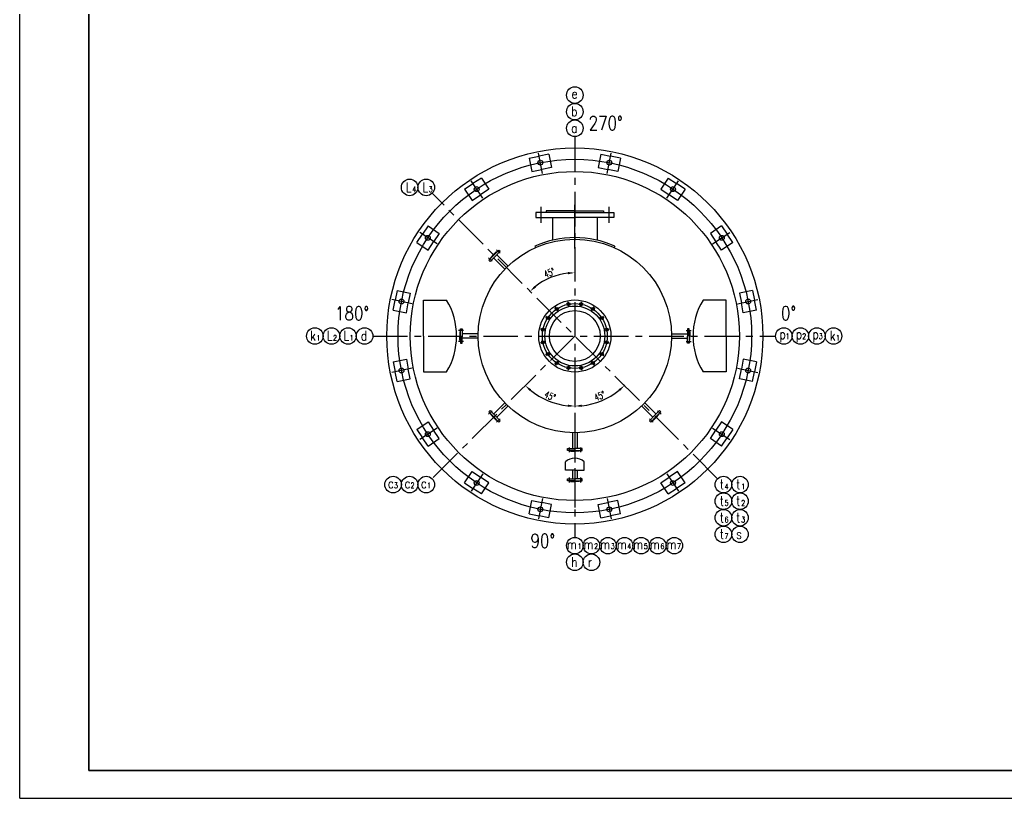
# Model space of a CAD drawing. Header units: millimetres. Extents: x 2180 to 3021, y -3886 to -2681.
# Drawn here: x 2179.9 to 2536.9, y -3878.4 to -3596.6 of the extents above; entities that cross this region are included whole.
import ezdxf

# ---------------------------------------------------------------- set-up
doc = ezdxf.new("R2010")
doc.units = ezdxf.units.MM
doc.header["$LTSCALE"] = 10
doc.header["$MEASUREMENT"] = 0
doc.linetypes.add('CENTER', pattern=[2, 1.25, -0.25, 0.25, -0.25])
doc.layers.get('0').update_dxf_attribs({"linetype": 'CONTINUOUS'})
doc.layers.get('DEFPOINTS').update_dxf_attribs({"linetype": 'CONTINUOUS'})
for name, color, linetype in [('1', 2, 'CENTER'), ('2', 2, 'CONTINUOUS'), ('6', 2, 'CONTINUOUS')]:
    doc.layers.add(name, color=color, linetype=linetype)
doc.styles.add('H5', font='romans', dxfattribs={"width": 0.8, "bigfont": 'HZ5.SHX'})
doc.styles.add('HZ5', font='romans.shx', dxfattribs={"width": 0.7, "bigfont": 'hztxt.shx'})
doc.styles.add('HZTXT', font='ROMANS', dxfattribs={"width": 0.7, "bigfont": 'HZTXT'})

msp = doc.modelspace()

# ---------------------------------------------------------------- linework, layer by layer
for p, q in [((2364.2431416, -3646.7282771), (2367.8090901, -3646.0189659)), ((2364.2431416, -3646.7282771), (2365.1978884, -3651.5281131)), ((2371.3750386, -3645.3096546), (2367.8090901, -3646.0189659)), ((2371.3750386, -3645.3096546), (2372.3297853, -3650.1094906)), ((2390.1249672, -3645.3096546), (2389.1702205, -3650.1094906)), ((2390.1249672, -3645.3096546), (2393.6909157, -3646.0189659)), ((2397.2568642, -3646.7282771), (2393.6909157, -3646.0189659)), ((2397.2568642, -3646.7282771), (2396.3021174, -3651.5281131)), ((2365.1978884, -3651.5281131), (2368.7638368, -3650.8188018)), ((2372.3297853, -3650.1094906), (2368.7638368, -3650.8188018)), ((2389.1702205, -3650.1094906), (2392.736169, -3650.8188018)), ((2396.3021174, -3651.5281131), (2392.736169, -3650.8188018)), ((2346.9204663, -3653.9035642), (2343.8974011, -3655.9235117)), ((2346.9204663, -3653.9035642), (2349.6393549, -3657.9726686)), ((2414.5795395, -3653.9035642), (2411.8606509, -3657.9726686)), ((2414.5795395, -3653.9035642), (2417.6026047, -3655.9235117)), ((2340.874336, -3657.9434593), (2343.8974011, -3655.9235117)), ((2340.874336, -3657.9434593), (2343.5932247, -3662.0125637)), ((2349.6393549, -3657.9726686), (2346.6162898, -3659.9926162)), ((2411.8606509, -3657.9726686), (2414.883716, -3659.9926162)), ((2420.6256698, -3657.9434593), (2417.6026047, -3655.9235117)), ((2420.6256698, -3657.9434593), (2417.9067811, -3662.0125637)), ((2343.5932247, -3662.0125637), (2346.6162898, -3659.9926162)), ((2417.9067811, -3662.0125637), (2414.883716, -3659.9926162)), ((2380.7500029, -3666.3482564), (2366.6225576, -3666.3482564)), ((2366.6225576, -3666.3482564), (2366.6225576, -3668.1577571)), ((2380.7500029, -3665.7669413), (2370.3663263, -3665.7669413)), ((2370.3663263, -3665.7669413), (2370.3663263, -3666.3482564)), ((2380.7500029, -3665.7669413), (2391.1336795, -3665.7669413)), ((2380.7500029, -3666.3482564), (2394.8774482, -3666.3482564)), ((2391.1336795, -3665.7669413), (2391.1336795, -3666.3482564)), ((2394.8774482, -3666.3482564), (2394.8774482, -3668.1577571)), ((2366.6225576, -3668.1577571), (2380.7500029, -3668.1577571)), ((2372.6250029, -3668.1577571), (2372.6250029, -3676.4169128)), ((2394.8774482, -3668.1577571), (2380.7500029, -3668.1577571)), ((2388.8750029, -3668.1577571), (2388.8750029, -3676.4169128)), ((2327.6161343, -3671.201661), (2325.5961867, -3674.2247261)), ((2327.6161343, -3671.201661), (2331.6852387, -3673.9205497)), ((2433.8838715, -3671.201661), (2429.8147671, -3673.9205497)), ((2433.8838715, -3671.201661), (2435.9038191, -3674.2247261)), ((2323.5762392, -3677.2477913), (2325.5961867, -3674.2247261)), ((2327.6453436, -3679.9666799), (2329.6652912, -3676.9436148)), ((2331.6852387, -3673.9205497), (2329.6652912, -3676.9436148)), ((2429.8147671, -3673.9205497), (2431.8347146, -3676.9436148)), ((2433.8546622, -3679.9666799), (2431.8347146, -3676.9436148)), ((2437.9237666, -3677.2477913), (2435.9038191, -3674.2247261)), ((2323.5762392, -3677.2477913), (2327.6453436, -3679.9666799)), ((2352.4092055, -3680.522731), (2351.3023057, -3681.6296307)), ((2351.4597394, -3681.7870644), (2353.297852, -3679.9489519)), ((2353.7619647, -3680.4130647), (2351.9238522, -3682.2511772)), ((2352.4092055, -3680.522731), (2352.5666392, -3680.6801647)), ((2353.297852, -3679.9489519), (2353.7619647, -3680.4130647)), ((2366.3044248, -3678.5398837), (2366.5478896, -3679.0882676)), ((2395.195581, -3678.5398837), (2394.9521162, -3679.0882676)), ((2437.9237666, -3677.2477913), (2433.8546622, -3679.9666799)), ((2351.4597394, -3681.7870644), (2349.6216269, -3683.625177)), ((2349.6216269, -3683.625177), (2350.0857397, -3684.0892897)), ((2350.0857397, -3684.0892897), (2351.9238522, -3682.2511772)), ((2350.195406, -3682.7365305), (2351.3023057, -3681.6296307)), ((2350.195406, -3682.7365305), (2350.3528397, -3682.8939642)), ((2355.442046, -3686.9007418), (2351.3581668, -3682.8168626)), ((2356.5734168, -3685.769371), (2352.4895376, -3681.6854918)), ((2316.4009521, -3694.5704666), (2315.6916409, -3698.1364151)), ((2316.4009521, -3694.5704666), (2321.2007881, -3695.5252134)), ((2445.0990537, -3694.5704666), (2440.2992177, -3695.5252134)), ((2445.0990537, -3694.5704666), (2445.8083649, -3698.1364151)), ((2314.9823296, -3701.7023636), (2315.6916409, -3698.1364151)), ((2321.2007881, -3695.5252134), (2320.4914768, -3699.0911618)), ((2325.9720391, -3698.0773279), (2334.3654095, -3698.0773279)), ((2325.9720391, -3711.0773279), (2325.9720391, -3698.0773279)), ((2435.5279667, -3698.0773279), (2427.1345963, -3698.0773279)), ((2435.5279667, -3711.0773279), (2435.5279667, -3698.0773279)), ((2440.2992177, -3695.5252134), (2441.008529, -3699.0911618)), ((2446.5176762, -3701.7023636), (2445.8083649, -3698.1364151)), ((2314.9823296, -3701.7023636), (2319.7821656, -3702.6571103)), ((2319.7821656, -3702.6571103), (2320.4914768, -3699.0911618)), ((2441.7178402, -3702.6571103), (2441.008529, -3699.0911618)), ((2446.5176762, -3701.7023636), (2441.7178402, -3702.6571103)), ((2339.3273151, -3708.4778442), (2339.9836697, -3708.4778442)), ((2339.3273151, -3711.0773279), (2339.3273151, -3708.4778442)), ((2339.9836697, -3708.4778442), (2339.9836697, -3711.0773279)), ((2422.1726907, -3708.4778442), (2421.5163361, -3708.4778442)), ((2421.5163361, -3708.4778442), (2421.5163361, -3711.0773279)), ((2422.1726907, -3711.0773279), (2422.1726907, -3708.4778442)), ((2325.9720391, -3711.0773279), (2325.9720391, -3724.0773279)), ((2339.1046702, -3709.5119352), (2339.3273151, -3709.5119352)), ((2339.1046702, -3709.5119352), (2339.1046702, -3711.0773279)), ((2339.1046702, -3712.6427205), (2339.1046702, -3711.0773279)), ((2339.1046702, -3712.6427205), (2339.3273151, -3712.6427205)), ((2339.3273151, -3711.0773279), (2339.3273151, -3713.6768116)), ((2345.759147, -3710.2773279), (2339.9836697, -3710.2773279)), ((2339.9836697, -3713.6768116), (2339.9836697, -3711.0773279)), ((2345.759147, -3711.8773279), (2339.9836697, -3711.8773279)), ((2415.7408589, -3710.2773279), (2421.5163361, -3710.2773279)), ((2415.7408589, -3711.8773279), (2421.5163361, -3711.8773279)), ((2421.5163361, -3713.6768116), (2421.5163361, -3711.0773279)), ((2422.3953356, -3709.5119352), (2422.1726907, -3709.5119352)), ((2422.1726907, -3711.0773279), (2422.1726907, -3713.6768116)), ((2422.3953356, -3712.6427205), (2422.1726907, -3712.6427205)), ((2422.3953356, -3709.5119352), (2422.3953356, -3711.0773279)), ((2422.3953356, -3712.6427205), (2422.3953356, -3711.0773279)), ((2435.5279667, -3711.0773279), (2435.5279667, -3724.0773279)), ((2339.3273151, -3713.6768116), (2339.9836697, -3713.6768116)), ((2422.1726907, -3713.6768116), (2421.5163361, -3713.6768116)), ((2314.9823296, -3720.4522922), (2319.7821656, -3719.4975455)), ((2319.7821656, -3719.4975455), (2320.4914768, -3723.063494)), ((2441.7178402, -3719.4975455), (2441.008529, -3723.063494)), ((2446.5176762, -3720.4522922), (2441.7178402, -3719.4975455)), ((2314.9823296, -3720.4522922), (2315.6916409, -3724.0182407)), ((2321.2007881, -3726.6294424), (2320.4914768, -3723.063494)), ((2440.2992177, -3726.6294424), (2441.008529, -3723.063494)), ((2446.5176762, -3720.4522922), (2445.8083649, -3724.0182407)), ((2316.4009521, -3727.5841892), (2315.6916409, -3724.0182407)), ((2316.4009521, -3727.5841892), (2321.2007881, -3726.6294424)), ((2325.9720391, -3724.0773279), (2334.3654095, -3724.0773279)), ((2435.5279667, -3724.0773279), (2427.1345963, -3724.0773279)), ((2445.0990537, -3727.5841892), (2440.2992177, -3726.6294424)), ((2445.0990537, -3727.5841892), (2445.8083649, -3724.0182407)), ((2355.442046, -3735.253914), (2351.3581668, -3739.3377932)), ((2356.5734168, -3736.3852848), (2352.4895376, -3740.469164)), ((2404.926589, -3736.3852848), (2409.0104682, -3740.469164)), ((2406.0579598, -3735.253914), (2410.141839, -3739.3377932)), ((2349.6216269, -3738.5294788), (2350.0857397, -3738.0653661)), ((2351.4597394, -3740.3675914), (2349.6216269, -3738.5294788)), ((2350.0857397, -3738.0653661), (2351.9238522, -3739.9034786)), ((2350.195406, -3739.4181253), (2350.3528397, -3739.2606916)), ((2350.195406, -3739.4181253), (2351.3023057, -3740.5250251)), ((2352.4092055, -3741.6319248), (2351.3023057, -3740.5250251)), ((2351.4597394, -3740.3675914), (2353.297852, -3742.2057039)), ((2353.7619647, -3741.7415911), (2351.9238522, -3739.9034786)), ((2407.7380411, -3741.7415911), (2409.5761536, -3739.9034786)), ((2410.0402664, -3740.3675914), (2408.2021538, -3742.2057039)), ((2409.0908003, -3741.6319248), (2410.1977001, -3740.5250251)), ((2411.4142661, -3738.0653661), (2409.5761536, -3739.9034786)), ((2410.0402664, -3740.3675914), (2411.8783789, -3738.5294788)), ((2411.3045998, -3739.4181253), (2410.1977001, -3740.5250251)), ((2411.3045998, -3739.4181253), (2411.1471661, -3739.2606916)), ((2411.8783789, -3738.5294788), (2411.4142661, -3738.0653661)), ((2323.5762392, -3744.9068645), (2327.6453436, -3742.1879759)), ((2323.5762392, -3744.9068645), (2325.5961867, -3747.9299297)), ((2327.6453436, -3742.1879759), (2329.6652912, -3745.211041)), ((2352.4092055, -3741.6319248), (2352.5666392, -3741.4744911)), ((2353.297852, -3742.2057039), (2353.7619647, -3741.7415911)), ((2408.2021538, -3742.2057039), (2407.7380411, -3741.7415911)), ((2409.0908003, -3741.6319248), (2408.9333666, -3741.4744911)), ((2433.8546622, -3742.1879759), (2431.8347146, -3745.211041)), ((2437.9237666, -3744.9068645), (2433.8546622, -3742.1879759)), ((2437.9237666, -3744.9068645), (2435.9038191, -3747.9299297)), ((2327.6161343, -3750.9529948), (2325.5961867, -3747.9299297)), ((2327.6161343, -3750.9529948), (2331.6852387, -3748.2341061)), ((2331.6852387, -3748.2341061), (2329.6652912, -3745.211041)), ((2379.9500029, -3746.0681838), (2379.9500029, -3751.8436611)), ((2381.5500029, -3746.0681838), (2381.5500029, -3751.8436611)), ((2429.8147671, -3748.2341061), (2431.8347146, -3745.211041)), ((2433.8838715, -3750.9529948), (2429.8147671, -3748.2341061)), ((2433.8838715, -3750.9529948), (2435.9038191, -3747.9299297)), ((2378.1505192, -3751.8436611), (2380.7500029, -3751.8436611)), ((2378.1505192, -3752.5000157), (2378.1505192, -3751.8436611)), ((2383.3494866, -3751.8436611), (2380.7500029, -3751.8436611)), ((2383.3494866, -3752.5000157), (2383.3494866, -3751.8436611)), ((2380.7500029, -3752.5000157), (2378.1505192, -3752.5000157)), ((2379.1846103, -3752.7226606), (2379.1846103, -3752.5000157)), ((2379.1846103, -3752.7226606), (2380.7500029, -3752.7226606)), ((2380.7500029, -3752.5000157), (2383.3494866, -3752.5000157)), ((2382.3153956, -3752.7226606), (2380.7500029, -3752.7226606)), ((2382.3153956, -3752.7226606), (2382.3153956, -3752.5000157)), ((2377.3386312, -3759.6545587), (2377.3386312, -3756.6552497)), ((2384.1613746, -3759.6545587), (2384.1613746, -3756.6552497)), ((2340.874336, -3764.2111965), (2343.5932247, -3760.1420921)), ((2343.5932247, -3760.1420921), (2346.6162898, -3762.1620396)), ((2349.6393549, -3764.1819872), (2346.6162898, -3762.1620396)), ((2380.7500029, -3759.6545587), (2377.3386312, -3759.6545587)), ((2378.1505192, -3762.8107544), (2380.7500029, -3762.8107544)), ((2378.1505192, -3763.4671089), (2378.1505192, -3762.8107544)), ((2379.9500029, -3759.6545587), (2379.9500029, -3762.8107544)), ((2380.7500029, -3759.6545587), (2384.1613746, -3759.6545587)), ((2383.3494866, -3762.8107544), (2380.7500029, -3762.8107544)), ((2381.5500029, -3759.6545587), (2381.5500029, -3762.8107544)), ((2383.3494866, -3763.4671089), (2383.3494866, -3762.8107544)), ((2411.8606509, -3764.1819872), (2414.883716, -3762.1620396)), ((2417.9067811, -3760.1420921), (2414.883716, -3762.1620396)), ((2420.6256698, -3764.2111965), (2417.9067811, -3760.1420921)), ((2340.874336, -3764.2111965), (2343.8974011, -3766.2311441)), ((2346.9204663, -3768.2510916), (2343.8974011, -3766.2311441)), ((2346.9204663, -3768.2510916), (2349.6393549, -3764.1819872)), ((2380.7500029, -3763.4671089), (2378.1505192, -3763.4671089)), ((2379.1846103, -3763.6897539), (2379.1846103, -3763.4671089)), ((2379.1846103, -3763.6897539), (2380.7500029, -3763.6897539)), ((2380.7500029, -3763.4671089), (2383.3494866, -3763.4671089)), ((2382.3153956, -3763.6897539), (2380.7500029, -3763.6897539)), ((2382.3153956, -3763.6897539), (2382.3153956, -3763.4671089)), ((2414.5795395, -3768.2510916), (2411.8606509, -3764.1819872)), ((2414.5795395, -3768.2510916), (2417.6026047, -3766.2311441)), ((2420.6256698, -3764.2111965), (2417.6026047, -3766.2311441)), ((2364.2431416, -3775.4263787), (2365.1978884, -3770.6265427)), ((2365.1978884, -3770.6265427), (2368.7638368, -3771.335854)), ((2372.3297853, -3772.0451652), (2368.7638368, -3771.335854)), ((2371.3750386, -3776.8450012), (2372.3297853, -3772.0451652)), ((2389.1702205, -3772.0451652), (2392.736169, -3771.335854)), ((2390.1249672, -3776.8450012), (2389.1702205, -3772.0451652)), ((2396.3021174, -3770.6265427), (2392.736169, -3771.335854)), ((2397.2568642, -3775.4263787), (2396.3021174, -3770.6265427)), ((2364.2431416, -3775.4263787), (2367.8090901, -3776.1356899)), ((2371.3750386, -3776.8450012), (2367.8090901, -3776.1356899)), ((2390.1249672, -3776.8450012), (2393.6909157, -3776.1356899)), ((2397.2568642, -3775.4263787), (2393.6909157, -3776.1356899))]:
    msp.add_line(p, q)
at = {"color": 2, "linetype": 'ByBlock'}
for p, q in [((2380.7500029, -3723.8233278), (2380.7500029, -3736.6243278)), ((2397.6442083, -3727.9715333), (2398.8144597, -3729.1417847))]:
    msp.add_line(p, q, dxfattribs=at)
for centre, radius in [((2380.7500029, -3711.0773279), 68.0569123), ((2368.2712745, -3648.3425237), 0.8868062), ((2393.2287313, -3648.3425237), 0.8868062), ((2380.7500029, -3711.0773279), 59.5558242), ((2345.2135909, -3657.8933289), 0.8868062), ((2416.2864149, -3657.8933289), 0.8868062), ((2327.5660039, -3675.5409159), 0.8868062), ((2380.7500029, -3711.0773279), 35), ((2433.9340019, -3675.5409159), 0.8868062), ((2318.0151987, -3698.5985995), 0.8868062), ((2380.7500029, -3711.0773279), 13.0383533), ((2443.4848071, -3698.5985995), 0.8868062), ((2380.7500029, -3711.0773279), 10.8433437), ((2380.7500029, -3711.0773279), 9.1971182), ((2374.2176405, -3701.3009567), 0.5643223), ((2378.4561423, -3699.5453118), 0.5643223), ((2383.0438635, -3699.5453118), 0.5643223), ((2387.2823653, -3701.3009567), 0.5643223), ((2370.9736317, -3704.5449655), 0.5643223), ((2390.5263741, -3704.5449655), 0.5643223), ((2369.2179868, -3708.7834673), 0.5643223), ((2392.282019, -3708.7834673), 0.5643223), ((2369.2179868, -3713.3711885), 0.5643223), ((2392.282019, -3713.3711885), 0.5643223), ((2370.9736317, -3717.6096903), 0.5643223), ((2390.5263741, -3717.6096903), 0.5643223), ((2318.0151987, -3723.5560563), 0.8868062), ((2374.2176405, -3720.8536991), 0.5643223), ((2378.4561423, -3722.609344), 0.5643223), ((2383.0438635, -3722.609344), 0.5643223), ((2387.2823653, -3720.8536991), 0.5643223), ((2443.4848071, -3723.5560563), 0.8868062), ((2327.5660039, -3746.6137399), 0.8868062), ((2433.9340019, -3746.6137399), 0.8868062), ((2345.2135909, -3764.2613269), 0.8868062), ((2416.2864149, -3764.2613269), 0.8868062), ((2368.2712745, -3773.8121321), 0.8868062), ((2393.2287313, -3773.8121321), 0.8868062)]:
    msp.add_circle(centre, radius)
for centre, radius, start, end in [((2380.7500029, -3711.0773279), 35.6, 66.060319182, 113.939680818), ((2312.728102, -3711.0773279), 25.2422874, 329.001957181, 30.998042819), ((2448.7719038, -3711.0773279), 25.2422874, 149.001957181, 210.998042819), ((2380.7500029, -3760.3537867), 5.0315636, 47.312887207, 132.687112793)]:
    msp.add_arc(centre, radius, start, end)
at = {"color": 0, "linetype": 'ByBlock'}
msp.add_arc((2380.7500029, -3711.0773279), 22.889519, 96.260976524, 128.739023476, dxfattribs=at)
at = {"color": 2, "linetype": 'ByBlock'}
for start, end in [(230.648972352, 264.351027648), (275.648972352, 309.351027648)]:
    msp.add_arc((2380.7500029, -3711.0773279), 25.3669999, start, end, dxfattribs=at)
at = {"color": 0, "linetype": 'ByBlock'}
for points in [[(2378.2309793, -3687.9082894), (2378.2764877, -3688.7403792), (2380.7500029, -3688.1878089)], [(2366.7044343, -3693.5336807), (2366.1482373, -3692.913125), (2364.5646688, -3694.8919938)]]:
    msp.add_solid(points, dxfattribs=at)
at = {"color": 2, "linetype": 'ByBlock'}
for points in [[(2364.3858026, -3731.0018035), (2364.9453059, -3730.3842272), (2362.8128253, -3729.0145055)], [(2396.5546999, -3730.3842272), (2397.1142032, -3731.0018035), (2398.6871805, -3729.0145055)], [(2378.2735719, -3735.9049757), (2378.2325081, -3736.7372967), (2380.7500029, -3736.4443278)], [(2383.2674978, -3736.7372967), (2383.2264339, -3735.9049757), (2380.7500029, -3736.4443278)]]:
    msp.add_solid(points, dxfattribs=at)
at = {"layer": '1'}
for p, q in [((2380.7500029, -3638.8801386), (2380.7500029, -3783.9589572)), ((2369.0513365, -3652.2641601), (2367.5816598, -3644.8755965)), ((2392.4486693, -3652.2641601), (2393.918346, -3644.8755965)), ((2347.4350195, -3661.2179318), (2343.2497344, -3654.95421)), ((2414.0649863, -3661.2179318), (2418.2502714, -3654.95421)), ((2432.409041, -3762.736366), (2329.0909648, -3659.4182898)), ((2368.4422126, -3664.3313941), (2368.4422126, -3670.1079994)), ((2393.0577932, -3664.3313941), (2393.0577932, -3670.1079994)), ((2330.8906068, -3677.7623445), (2324.626885, -3673.5770594)), ((2430.609399, -3677.7623445), (2436.8731208, -3673.5770594)), ((2353.6916843, -3681.1333208), (2352.4333668, -3679.8750033)), ((2350.8059958, -3684.0190093), (2349.5476783, -3682.7606918)), ((2321.9368351, -3699.3786615), (2314.5482715, -3697.9089848)), ((2439.5631707, -3699.3786615), (2446.9517343, -3697.9089848)), ((2340.4432718, -3709.036838), (2338.6637422, -3709.036838)), ((2421.056734, -3709.036838), (2422.8362636, -3709.036838)), ((2307.6723283, -3711.0773279), (2453.3690946, -3711.0773279)), ((2380.7500029, -3711.0773279), (2329.0909648, -3762.736366)), ((2340.4432718, -3713.1178178), (2338.6637422, -3713.1178178)), ((2421.056734, -3713.1178178), (2422.8362636, -3713.1178178)), ((2321.9368351, -3722.7759943), (2314.5482715, -3724.245671)), ((2439.5631707, -3722.7759943), (2446.9517343, -3724.245671)), ((2380.7500029, -3724.3166232), (2380.7500029, -3773.1470572)), ((2350.8059958, -3738.1356465), (2349.5476783, -3739.393964)), ((2353.6916843, -3741.021335), (2352.4333668, -3742.2796525)), ((2407.8083216, -3741.021335), (2409.066639, -3742.2796525)), ((2410.69401, -3738.1356465), (2411.9523275, -3739.393964)), ((2330.8906068, -3744.3923113), (2324.626885, -3748.5775964)), ((2430.609399, -3744.3923113), (2436.8731208, -3748.5775964)), ((2378.709513, -3751.384059), (2378.709513, -3753.1635886)), ((2382.7904928, -3751.384059), (2382.7904928, -3753.1635886)), ((2347.4350195, -3760.936724), (2343.2497344, -3767.2004458)), ((2378.709513, -3762.3511522), (2378.709513, -3764.1306818)), ((2382.7904928, -3762.3511522), (2382.7904928, -3764.1306818)), ((2414.0649863, -3760.936724), (2418.2502714, -3767.2004458)), ((2369.0513365, -3769.8904957), (2367.5816598, -3777.2790593)), ((2392.4486693, -3769.8904957), (2393.918346, -3777.2790593))]:
    msp.add_line(p, q, dxfattribs=at)
at = {"layer": '2'}
for p, q in [((2179.8700341, -3878.4048794), (2179.8700341, -2689.4048794)), ((2380.7500029, -3679.3658335), (2380.7500029, -3663.6447864)), ((2374.7182487, -3702.0501698), (2373.7198083, -3700.5558981)), ((2378.6319325, -3700.4290689), (2378.2813268, -3698.6664553)), ((2382.8680733, -3700.4290689), (2383.218679, -3698.6664553)), ((2386.7817571, -3702.0501698), (2387.7801975, -3700.5558981)), ((2371.7228448, -3705.0455737), (2370.2285731, -3704.0471333)), ((2389.777161, -3705.0455737), (2391.2714327, -3704.0471333)), ((2370.1017439, -3708.9592575), (2368.3391303, -3708.6086518)), ((2391.398262, -3708.9592575), (2393.1608755, -3708.6086518)), ((2370.1017439, -3713.1953983), (2368.3391303, -3713.546004)), ((2391.398262, -3713.1953983), (2393.1608755, -3713.546004)), ((2371.7228448, -3717.1090821), (2370.2285731, -3718.1075225)), ((2389.777161, -3717.1090821), (2391.2714327, -3718.1075225)), ((2374.7182487, -3720.104486), (2373.7198083, -3721.5987577)), ((2378.6319325, -3721.7255869), (2378.2813268, -3723.4882005)), ((2382.8680733, -3721.7255869), (2383.218679, -3723.4882005)), ((2386.7817571, -3720.104486), (2387.7801975, -3721.5987577)), ((2179.8700341, -3878.4048794), (3020.8700341, -3878.4048794))]:
    msp.add_line(p, q, dxfattribs=at)
at = {"layer": '2', "color": 1, "const_width": 0.6}
for points in [[(2204.8700341, -3868.4048794), (2204.8700341, -2699.4048794)], [(2204.8700341, -3868.4048794), (3010.8700341, -3868.4048794)]]:
    msp.add_lwpolyline(points, dxfattribs=at)
at = {"layer": '2'}
for centre, radius in [((2380.7500029, -3623.8801386), 3), ((2380.7500029, -3629.8801386), 3), ((2380.7500029, -3635.8801386), 3), ((2380.7500029, -3711.0773279), 63.9638517), ((2320.9696445, -3657.2969695), 3), ((2326.9696445, -3657.2969695), 3), ((2380.7500029, -3711.0773279), 11.7579416), ((2286.6723283, -3711.0773279), 3), ((2292.6723283, -3711.0773279), 3), ((2298.6723283, -3711.0773279), 3), ((2304.6723283, -3711.0773279), 3), ((2456.3690946, -3711.0773279), 3), ((2462.3690946, -3711.0773279), 3), ((2468.3690946, -3711.0773279), 3), ((2474.3690946, -3711.0773279), 3), ((2314.9696445, -3764.8576863), 3), ((2320.9696445, -3764.8576863), 3), ((2326.9696445, -3764.8576863), 3), ((2434.5303613, -3764.8576863), 3), ((2440.5303613, -3764.8576863), 3), ((2434.5303613, -3770.8576863), 3), ((2440.5303613, -3770.8576863), 3), ((2434.5303613, -3776.8576863), 3), ((2440.5303613, -3776.8576863), 3), ((2434.5303613, -3782.8576863), 3), ((2440.5303613, -3782.8576863), 3), ((2380.7500029, -3786.9589572), 3), ((2386.7500029, -3786.9589572), 3), ((2392.7500029, -3786.9589572), 3), ((2398.7500029, -3786.9589572), 3), ((2404.7500029, -3786.9589572), 3), ((2410.7500029, -3786.9589572), 3), ((2416.7500029, -3786.9589572), 3), ((2380.7500029, -3792.9589572), 3), ((2386.7500029, -3792.9589572), 3)]:
    msp.add_circle(centre, radius, dxfattribs=at)
at = {"layer": 'DEFPOINTS', "color": 0, "linetype": 'ByBlock'}
for p in [(2380.7500029, -3638.8801386), (2380.7500029, -3638.8801386), (2329.0909648, -3659.4182898), (2369.3052434, -3691.254423), (2380.7500029, -3711.0773279), (2380.7500029, -3711.0773279), (2380.7500029, -3723.7608278), (2397.6000142, -3727.9273392), (2368.066503, -3733.0457942), (2387.3154656, -3735.5799682), (2348.9407063, -3742.8866245), (2432.409041, -3762.736366), (2380.7500029, -3783.9589572), (2380.7500029, -3783.9589572)]:
    msp.add_point(p, dxfattribs=at)

# ---------------------------------------------------------------- texts
at = {"color": 0, "linetype": 'ByBlock', "insert": (2371.5595971, -3688.2159558), "char_height": 2.5, "attachment_point": 5, "rotation": 21.90041673, "style": 'HZTXT'}
msp.add_mtext('45%%d', dxfattribs=at)
at = {"color": 2, "linetype": 'ByBlock', "char_height": 2.5, "attachment_point": 5, "style": 'HZ5'}
for insert, rotation in [((2371.7504367, -3732.8042027), 337.5), ((2389.7495691, -3732.8042027), 22.5)]:
    msp.add_mtext('45%%d', dxfattribs=dict(at, insert=insert, rotation=rotation))
at = {"layer": '2', "style": 'H5', "width": 0.8}
for s, height, p in [('e', 3.5, (2379.5645928, -3625.0959978)), ('b', 3.5, (2379.4016519, -3631.551951)), ('a', 3.5, (2379.4016519, -3637.551951)), ('L', 3.5, (2319.6212935, -3658.9687818)), ('L', 3.5, (2325.6212935, -3658.9687818)), ('4', 2, (2321.851071, -3658.9687818)), ('3', 2, (2327.851071, -3658.9687818)), ('k', 3.5, (2285.0162927, -3712.7491402)), ('L', 3.5, (2291.0162927, -3712.7491402)), ('L', 3.5, (2297.0162927, -3712.7491402)), ('d', 3.5, (2303.3239773, -3712.7491402)), ('k', 3.5, (2473.0207436, -3712.7491402)), ('1', 2, (2287.2460703, -3712.7491402)), ('2', 2, (2293.2460703, -3712.7491402)), ('1', 2, (2299.2460703, -3712.7491402)), ('p', 3.5, (2454.7883208, -3712.1684401)), ('1', 2, (2457.0180984, -3712.1684401)), ('p', 3.5, (2460.7883208, -3712.1684401)), ('2', 2, (2463.0180984, -3712.1684401)), ('p', 3.5, (2466.7883208, -3712.1684401)), ('3', 2, (2469.0180984, -3712.1684401)), ('1', 2, (2475.2505212, -3712.7491402)), ('c', 3.5, (2313.070788, -3766.1530712)), ('3', 2, (2315.3005656, -3766.1530712)), ('c', 3.5, (2319.070788, -3766.1530712)), ('2', 2, (2321.3005656, -3766.1530712)), ('c', 3.5, (2325.070788, -3766.1530712)), ('1', 2, (2327.3005656, -3766.1530712)), ('t', 3.5, (2433.1820104, -3766.5294987)), ('4', 2, (2434.9356169, -3766.5294987)), ('t', 3.5, (2439.1820104, -3766.5294987)), ('1', 2, (2440.9356169, -3766.5294987)), ('t', 3.5, (2433.1820104, -3772.5294987)), ('t', 3.5, (2439.1820104, -3772.5294987)), ('5', 2, (2434.9356169, -3772.5294987)), ('2', 2, (2440.9356169, -3772.5294987)), ('t', 3.5, (2433.1820104, -3778.5294987)), ('6', 2, (2434.9356169, -3778.5294987)), ('t', 3.5, (2439.1820104, -3778.5294987)), ('3', 2, (2440.9356169, -3778.5294987)), ('t', 3.5, (2433.1820104, -3784.5294987)), ('7', 2, (2434.9356169, -3784.5294987)), ('s', 3.5, (2439.1820104, -3784.5294987)), ('m', 3.5, (2377.9068876, -3788.2302486)), ('1', 2, (2381.7304598, -3788.1555988)), ('m', 3.5, (2383.9068876, -3788.2302486)), ('2', 2, (2387.7304598, -3788.1555988)), ('m', 3.5, (2389.9068876, -3788.2302486)), ('3', 2, (2393.7304598, -3788.1555988)), ('m', 3.5, (2395.9068876, -3788.2302486)), ('4', 2, (2399.7304598, -3788.1555988)), ('m', 3.5, (2401.9068876, -3788.2302486)), ('5', 2, (2405.7304598, -3788.1555988)), ('m', 3.5, (2407.9068876, -3788.2302486)), ('6', 2, (2411.7304598, -3788.1555988)), ('m', 3.5, (2413.9068876, -3788.2302486)), ('7', 2, (2417.7304598, -3788.1555988)), ('h', 3.5, (2379.4016519, -3794.6307695)), ('r', 3.5, (2385.4016519, -3794.6307695))]:
    msp.add_text(s, height=height, dxfattribs=at).set_placement(p)
at = {"layer": '6', "style": 'H5', "width": 0.8}
for s, p in [('270%%d', (2385.7426565, -3636.5432372)), ('180%%d', (2293.9806953, -3705.3530775)), ('0%%d', (2455.3478789, -3705.3382657)), ('90%%d', (2364.6883995, -3787.732108))]:
    msp.add_text(s, height=5, dxfattribs=at).set_placement(p)

doc.saveas('drawing.dxf')
